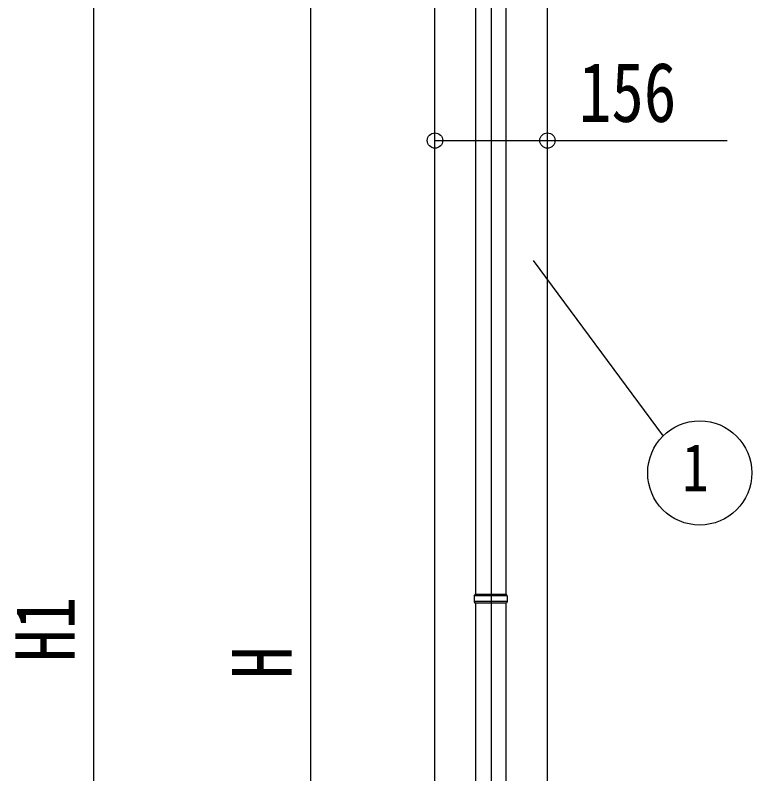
# Model space of a CAD drawing. Units: millimetres, scale not verified. Extents: x -10512 to 10512, y -7425 to 7425.
# Drawn here: x -2542 to -1523, y -3669 to -2620 of the extents above; entities that cross this region are included whole.
import ezdxf
from ezdxf.enums import TextEntityAlignment as Align

# ---------------------------------------------------------------- set-up
doc = ezdxf.new("R2010")
doc.units = ezdxf.units.MM
doc.header["$LTSCALE"] = 40
for name, color, linetype in [('0-3_YKK_12', 2, 'Continuous'), ('0-4_YKK_13', 4, 'Continuous'), ('0-5_YKK_A1', 4, 'Continuous'), ('0-6_YKK_D', 6, 'Continuous')]:
    doc.layers.add(name, color=color, linetype=linetype)
doc.styles.add('ＭＳ ゴシック', font='')
doc.styles.get('ＭＳ ゴシック').set_extended_font_data('MS Gothic')

msp = doc.modelspace()

# ---------------------------------------------------------------- linework, layer by layer
at = {"layer": '0-3_YKK_12'}
msp.add_line((-1883.43, -1937.84), (-1883.43, -5372.49), dxfattribs=at)
at = {"layer": '0-4_YKK_13'}
for p, q in [((-1905.2, -2327.95), (-1905.2, -3420.83)), ((-1863.2, -2327.95), (-1863.2, -3420.83)), ((-1907.2, -3422.83), (-1906.2, -3420.83)), ((-1861.2, -3422.83), (-1907.2, -3422.83)), ((-1861.2, -3430.83), (-1907.2, -3430.83)), ((-1862.2, -3420.83), (-1906.2, -3420.83)), ((-1861.2, -3422.83), (-1862.2, -3420.83)), ((-1861.2, -3430.83), (-1862.2, -3432.83)), ((-1861.2, -3422.83), (-1861.2, -3430.83)), ((-1862.2, -3432.83), (-1906.2, -3432.83)), ((-1905.2, -3432.83), (-1905.2, -4525.7)), ((-1863.2, -3432.83), (-1863.2, -4525.7))]:
    msp.add_line(p, q, dxfattribs=at)
msp.add_lwpolyline([(-1907.2, -3422.83), (-1907.2, -3430.83), (-1906.2, -3432.83)], dxfattribs=at)
at = {"layer": '0-5_YKK_A1'}
for p, q in [((-1805.68, -5307.78), (-1805.68, -2128.78)), ((-1961.18, -5307.78), (-1961.18, -2143.03))]:
    msp.add_line(p, q, dxfattribs=at)
at = {"layer": '0-6_YKK_D'}
for p, q in [((-2433.43, -2138.3), (-2433.43, -4757.78)), ((-2133.43, -2382.84), (-2133.43, -4632.78)), ((-1825.61, -2959.12), (-1645.81, -3201.76))]:
    msp.add_line(p, q, dxfattribs=at)
msp.add_lwpolyline([(-1961.18, -2793.09), (-1805.68, -2793.09), (-1557.18, -2793.09)], dxfattribs=at)
for centre, radius in [((-1961.18, -2793.09), 10.62), ((-1805.68, -2793.09), 10.62), ((-1595.09, -3252.86), 72)]:
    msp.add_circle(centre, radius, dxfattribs=at)

# ---------------------------------------------------------------- texts
at = {"layer": '0-6_YKK_D', "style": 'ＭＳ ゴシック', "width": 0.8}
for s, height, p in [('156', 82.48, (-1762.18, -2792.09)), ('1', 65.98, (-1619.09, -3297.86))]:
    msp.add_text(s, height=height, dxfattribs=at).set_placement(p, align=Align.BOTTOM_LEFT)
for s, p in [('H1', (-2434.43, -3514.04)), ('H', (-2134.43, -3537.81))]:
    msp.add_text(s, height=82.48, rotation=90, dxfattribs=at).set_placement(p, align=Align.BOTTOM_LEFT)

doc.saveas('drawing.dxf')
